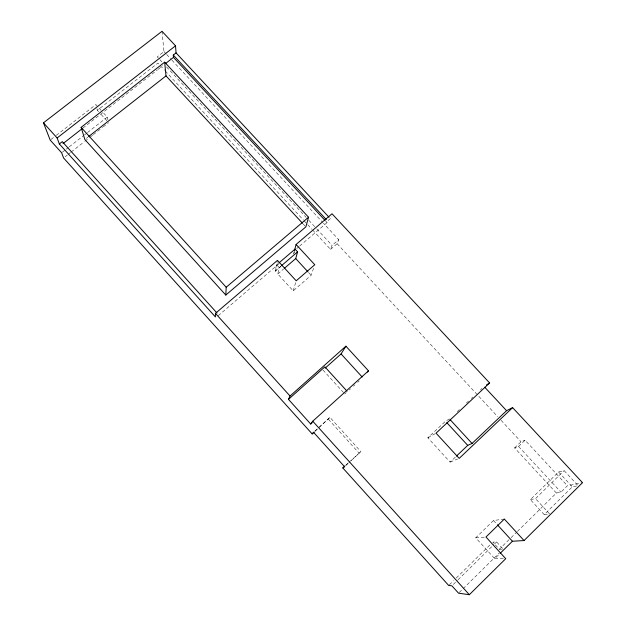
<?xml version="1.0" encoding="UTF-8"?>
<svg xmlns="http://www.w3.org/2000/svg" width="626" height="626" viewBox="0 0 626 626"><rect width="100%" height="100%" fill="white"/><g stroke="black" fill="none" stroke-linecap="round" stroke-linejoin="round"><path stroke-width="0.47" stroke-dasharray="3.13 2.35" d="M281.051 266.363L275.143 271.121L277.255 261.332M275.299 271.293L276.7 264.837L278.163 263.577M313.571 268.264L311.138 275.307L293.203 290.832L277.772 273.992L279.227 267.592L276.7 264.837M293.586 253.96L294.048 252.192M293.946 253.358L294.611 250.823M293.203 290.832L296.2 280.8M299.697 245.995L327.069 222.574L327.601 220.986L330.34 218.654L331.177 216.213M312.648 230.032L330.575 249.383L332.093 245.392L338.729 239.664L323.446 223.216M330.575 249.383L337.132 243.725L338.729 239.664M315.003 431.384L329.925 417.378L360.92 451.612L348.831 462.77M577.485 484.993L564.089 470.603L558.556 471.988L530.378 499.603L544.229 514.619L572.352 486.832L578.119 485.682M502.6 548.478L496.598 541.905L492.811 542.132L499.321 549.268L510.448 538.29M511.145 537.609L516.716 532.123M517.412 531.435L556.381 493.03L560.966 492.153L567.414 485.784L582.532 482.677M459.234 592.509L499.078 553.204M504.329 519.048L493.484 520.527L475.752 537.828L494.743 558.689L499.501 553.994M449.366 584.778L453.506 580.717M456.26 578.009L490.745 544.158M453.287 584.473L457.41 580.412M458.099 579.739L493.851 544.604M494.532 543.931L496.598 541.905M530.378 499.603L535.504 498.648L564.089 470.603M556.381 493.03L514.588 447.934L518.586 446.463L525.073 440.219L567.414 485.784M514.588 447.934L520.996 441.76L525.073 440.219M449.452 418.927L445.516 421.251L427.848 437.793L450.11 462.09L455.751 456.737M457.223 411.642L459.343 409.654M466.401 403.042L468.522 401.055M471.347 398.41L472.763 397.087M480.533 389.802L481.942 388.48M345.622 465.345L348.432 462.755M349.128 462.105L360.92 451.612M345.982 465.4L348.119 463.428M314.941 430.97L318.509 427.738M319.229 427.088L329.925 417.378M344.801 393.973L346.241 392.674M349.12 390.068L350.56 388.762M353.44 386.156L354.879 384.857M357.767 382.251L359.207 380.944M275.143 271.121L280.894 266.191M277.772 273.992L283.523 269.055M218.278 315.645L279.157 263.562M296.74 248.522L298.954 246.621M86.388 138.33L87.914 137.125M65.104 156.782L67.397 154.99M68.156 154.387L70.448 152.595M71.207 151.993L84.189 141.812M84.948 141.218L89.526 137.626M90.293 137.024L92.585 135.232M93.344 134.629L102.507 127.446M103.267 126.843L108.611 122.657M82.937 128.04L157.345 69.94M158.112 69.337L162.721 65.746M62.404 152.212L65.448 149.825M66.207 149.231L68.492 147.446M69.251 146.852L83.704 135.537M84.463 134.942L86.74 133.158M87.507 132.563L107.273 117.085L102.836 112.218M98.595 111.663L97.343 110.293L157.924 63.085L164.56 70.253M50.949 139.496L55.518 135.952M56.277 135.357L95.864 104.573L102.202 111.522M162.017 31.3L163.989 51.606L157.228 56.864L159.223 59.008M427.848 437.793L435.297 433.599M450.11 462.09L457.52 459.069M544.229 514.619L549.589 513.907L535.504 498.648M475.752 537.828L485.964 537.022M499.321 549.268L502.224 549.166M494.743 558.689L503.899 558.689M325.739 221.142L327.069 222.574M558.556 471.988L572.352 486.832M163.989 51.606L165.976 53.75M166.641 54.462L171.297 59.47M171.962 60.182L322.781 222.504M337.132 243.725L497.764 416.744M501.082 420.312L520.996 441.76M159.888 59.728L161.884 61.88M166.539 66.896L306.161 217.433M308.821 220.305L316.13 228.185M316.795 228.905L332.093 245.392M518.586 446.463L560.966 492.153M165.225 70.965L303.352 220M304.017 220.72L311.983 229.319M303.203 224.014L305.191 226.166M308.571 272.513L311.138 275.307M493.484 520.527L496.747 524.095M101.099 114.409L107.985 121.968M323.016 370.052L344.159 393.269M328.384 419.248L358.956 453.028M96.92 108.658L97.343 110.293M107.273 117.085L107.946 119.871"/><path stroke-width="0.94" d="M500.182 553.321L512.428 541.24L524.048 540.559L582.532 482.677L512.616 407.636L459.202 458.381L436.056 433.169L489.626 382.955L332.015 213.779L296.09 244.476L314.792 264.743L296.2 280.8L277.459 260.385L215.438 313.368L215.407 316.944L59.345 143.949L57.13 137.97L43.468 122.829L162.017 31.3L175.53 45.808L176.055 52.889L329.01 217.222M225.814 295.065L226.189 287.248L81.13 127.368L164.669 62.177L308.548 217.238L305.856 226.878L225.814 295.065L84.854 139.528L81.13 127.368M294.517 250.423L296.09 244.476M284.243 268.437L295.738 258.577L297.585 251.863L295.065 249.125L278.899 262.951M312.131 422.738L310.707 424.029L288.469 399.365L290.041 396.031L345.904 346.186L368.479 370.819L367.431 372.087M325.184 368.111L341.068 353.925L345.904 346.186M310.707 424.029L312.757 421.204L368.479 370.819M43.468 122.829L50.19 140.091L61.645 152.807L63.578 157.979L312.186 433.943L313.516 432.269L344.566 466.714L342.813 467.943L448.678 585.451L451.909 585.819L458.545 593.182L469.343 594.7L505.73 558.689L485.964 537.022L504.329 519.048L524.048 540.559M456.456 456.072L467.724 445.376L472.051 443.451L506.567 410.687L512.616 407.636M342.813 467.943L344.918 465.994M312.186 433.943L314.299 432.026M288.469 399.365L324.878 366.859L347.031 391.18M281.426 265.706L297.585 251.863M226.189 287.248L308.548 217.238M88.681 136.523L166.015 75.895L164.669 62.177M62.999 143.62L82.17 128.643M165.788 63.351L173.457 57.357L173.277 55.049L176.055 52.889M57.13 137.97L175.53 45.808M59.345 143.949L62.287 141.656L216.995 313.023M486.449 384.982L489.626 382.955M484.727 387.204L506.567 410.687M173.277 55.049L326.271 219.562M173.457 57.357L325.074 220.43M166.015 75.895L302.546 223.302M450.094 419.623L472.051 443.451M295.738 258.577L307.929 271.817M446.823 422.667L467.724 445.376M341.068 353.925L362.149 376.969M497.404 524.815L512.428 541.24M215.438 313.368L290.041 396.031M312.757 421.204L469.343 594.7"/></g></svg>
